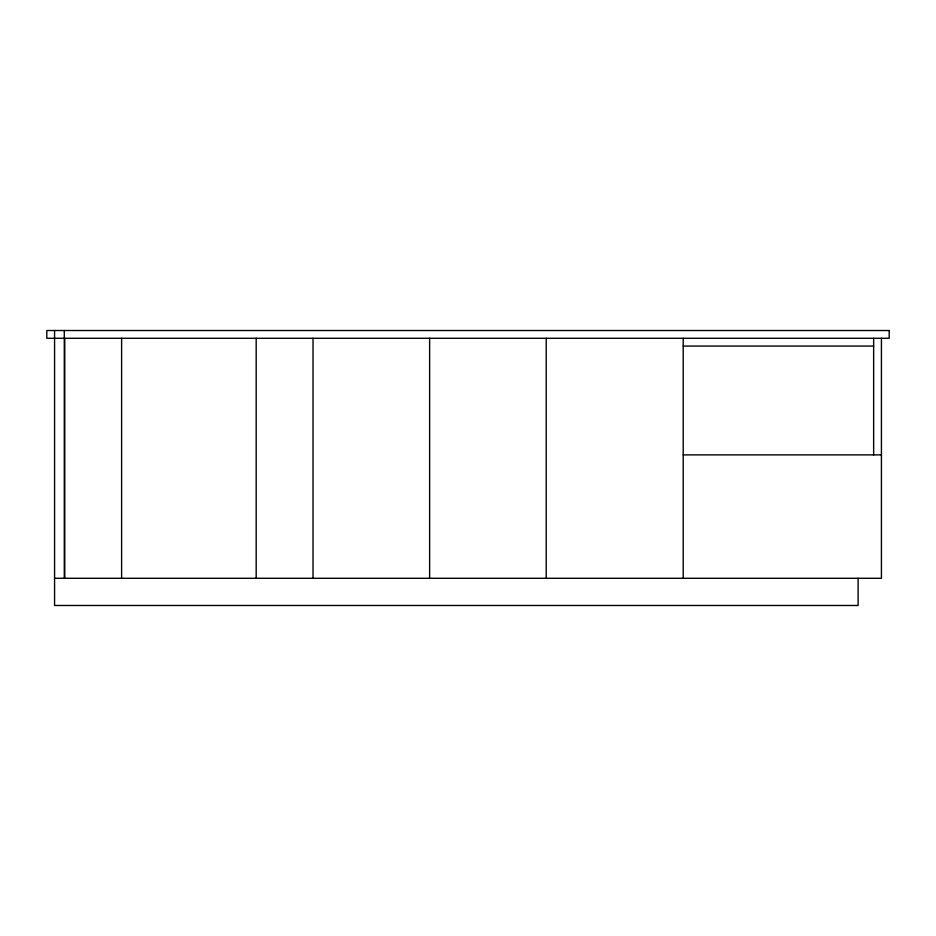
<?xml version="1.0" encoding="UTF-8"?>
<svg xmlns="http://www.w3.org/2000/svg" width="936" height="936" viewBox="0 0 936 936"><rect width="100%" height="100%" fill="white"/><g stroke="black" fill="none" stroke-linecap="round" stroke-linejoin="round"><path stroke-width="1.4" d="M683.21 346.063L873.651 346.063M683.21 454.884L881.431 454.884M54.569 578.284L881.431 578.284L881.431 338.282M873.651 338.282L873.651 454.884M858.113 578.284L858.113 605.487L54.569 605.487L54.569 330.513M683.21 338.282L683.21 578.284M546.215 338.282L546.215 578.284M429.624 338.282L429.624 578.284M313.022 338.282L313.022 578.284M256.183 338.282L256.183 578.284M121.61 338.282L121.61 578.284M64.771 338.282L64.771 578.284M64.291 330.513L64.291 578.284M889.2 330.513L46.8 330.513L46.8 338.282L889.2 338.282L889.2 330.513"/></g></svg>
